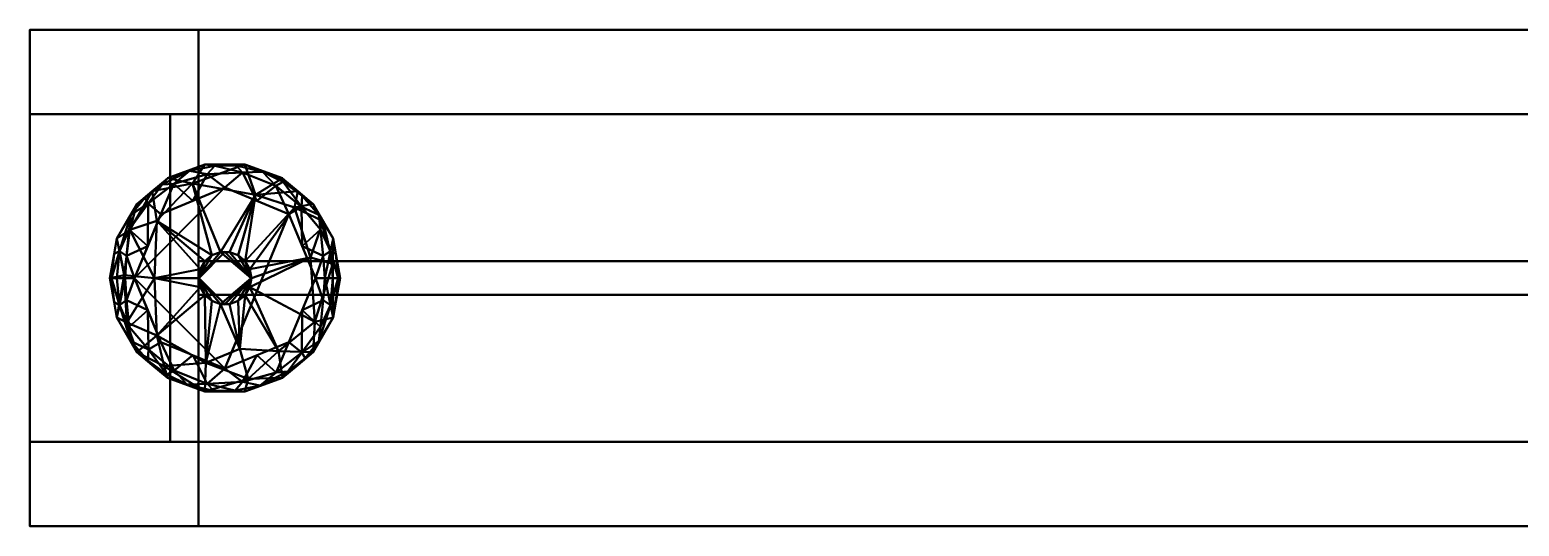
# Model space of a CAD drawing. Header units: millimetres. Extents: x -243 to 757, y -6915 to -6827.
# Drawn here: x -242.8 to 22.3, y -6915.5 to -6827.1 of the extents above; entities that cross this region are included whole.
import ezdxf

# ---------------------------------------------------------------- set-up
doc = ezdxf.new("R2010")
doc.units = ezdxf.units.MM
doc.layers.add('A-GENM', color=7, linetype='Continuous', lineweight=40)

msp = doc.modelspace()

# ---------------------------------------------------------------- meshes
at = {"layer": 'A-GENM', "color": 7, "true_color": 0xf5f5f3}
mesh = msp.add_polyface(dxfattribs=at)
corners = [(-242.8, -6827.14, 12.85), (-242.8, -6915.48, 12.85), (-242.8, -6915.48, 145.8), (-242.8, -6900.48, 145.8), (-242.8, -6900.48, 21.42), (-242.8, -6842.14, 21.42), (-242.8, -6842.14, 145.8), (-242.8, -6827.14, 145.8)]
mesh.append_faces([[corners[k] for k in face] for face in [(4, 1, 2, 3)]], dxfattribs={"vtx0": -1, "color": 7})
mesh.append_faces([[corners[k] for k in face] for face in [(7, 0, 5, 6)]], dxfattribs={"vtx1": -1, "color": 7})
mesh.append_faces([[corners[k] for k in face] for face in [(4, 5, 0, 1)]], dxfattribs={"vtx1": -1, "vtx3": -1, "color": 7})
mesh = msp.add_polyface(dxfattribs=at)
corners = [(-242.8, -6827.14, 12.85), (-242.8, -6827.14, 145.8), (757.2, -6827.14, 145.8), (757.2, -6827.14, 12.85)]
mesh.append_faces([[corners[k] for k in face] for face in [(0, 1, 2, 3)]], dxfattribs={"color": 7})
mesh = msp.add_polyface(dxfattribs=at)
corners = [(-242.8, -6915.48, 12.85), (-242.8, -6827.14, 12.85), (757.2, -6827.14, 12.85), (757.2, -6915.48, 12.85)]
mesh.append_faces([[corners[k] for k in face] for face in [(3, 0, 1, 2)]], dxfattribs={"color": 7})
mesh = msp.add_polyface(dxfattribs=at)
corners = [(-242.8, -6827.14, 145.8), (-242.8, -6842.14, 145.8), (757.2, -6842.14, 145.8), (757.2, -6827.14, 145.8)]
mesh.append_faces([[corners[k] for k in face] for face in [(3, 0, 1, 2)]], dxfattribs={"color": 7})
mesh = msp.add_polyface(dxfattribs=at)
corners = [(757.2, -6827.14, 2000.42), (757.2, -6827.14, 1000.42), (-242.8, -6827.14, 1000.42), (-242.8, -6827.14, 2000.42), (-212.8, -6827.14, 1970.42), (-212.8, -6827.14, 1030.42), (727.2, -6827.14, 1030.42), (727.2, -6827.14, 1970.42)]
mesh.append_faces([[corners[k] for k in face] for face in [(3, 4, 5, 2), (2, 5, 6, 1)]], dxfattribs={"vtx0": -1, "vtx2": -1, "color": 7})
mesh.append_faces([[corners[k] for k in face] for face in [(7, 4, 3, 0), (6, 7, 0, 1)]], dxfattribs={"vtx1": -1, "vtx3": -1, "color": 7})
mesh = msp.add_polyface(dxfattribs=at)
corners = [(-242.8, -6915.48, 2000.42), (757.2, -6915.48, 2000.42), (757.2, -6827.14, 2000.42), (-242.8, -6827.14, 2000.42)]
mesh.append_faces([[corners[k] for k in face] for face in [(0, 1, 2, 3)]], dxfattribs={"color": 7})
mesh = msp.add_polyface(dxfattribs=at)
corners = [(-242.8, -6915.48, 1000.42), (-242.8, -6915.48, 2000.42), (-242.8, -6827.14, 2000.42), (-242.8, -6827.14, 1000.42)]
mesh.append_faces([[corners[k] for k in face] for face in [(0, 1, 2, 3)]], dxfattribs={"color": 7})
mesh = msp.add_polyface(dxfattribs=at)
corners = [(757.2, -6915.48, 1000.42), (-242.8, -6915.48, 1000.42), (-242.8, -6827.14, 1000.42), (757.2, -6827.14, 1000.42)]
mesh.append_faces([[corners[k] for k in face] for face in [(3, 0, 1, 2)]], dxfattribs={"color": 7})
at = {"layer": 'A-GENM', "color": 45, "true_color": 0xaa886a}
mesh = msp.add_polyface(dxfattribs=at)
corners = [(-242.8, -6827.14, 1000.42), (757.2, -6827.14, 1000.42), (757.2, -6827.14, 145.8), (-242.8, -6827.14, 145.8)]
mesh.append_faces([[corners[k] for k in face] for face in [(2, 3, 0, 1)]], dxfattribs={"color": 45})
mesh = msp.add_polyface(dxfattribs=at)
corners = [(-242.8, -6827.14, 1000.42), (-242.8, -6827.14, 145.8), (-242.8, -6842.14, 145.8), (-242.8, -6842.14, 1000.42)]
mesh.append_faces([[corners[k] for k in face] for face in [(0, 1, 2, 3)]], dxfattribs={"color": 45})
mesh = msp.add_polyface(dxfattribs=at)
corners = [(-242.8, -6827.14, 145.8), (757.2, -6827.14, 145.8), (757.2, -6842.14, 145.8), (-242.8, -6842.14, 145.8)]
mesh.append_faces([[corners[k] for k in face] for face in [(0, 1, 2, 3)]], dxfattribs={"color": 45})
mesh = msp.add_polyface(dxfattribs=at)
corners = [(757.2, -6827.14, 1000.42), (-242.8, -6827.14, 1000.42), (-242.8, -6842.14, 1000.42), (757.2, -6842.14, 1000.42)]
mesh.append_faces([[corners[k] for k in face] for face in [(3, 0, 1, 2)]], dxfattribs={"color": 45})
mesh = msp.add_polyface(dxfattribs=at)
corners = [(-242.8, -6827.14, 2400), (757.2, -6827.14, 2400), (757.2, -6827.14, 2000.42), (-242.8, -6827.14, 2000.42)]
mesh.append_faces([[corners[k] for k in face] for face in [(3, 0, 1, 2)]], dxfattribs={"color": 45})
mesh = msp.add_polyface(dxfattribs=at)
corners = [(-242.8, -6827.14, 2400), (-242.8, -6827.14, 2000.42), (-242.8, -6842.14, 2000.42), (-242.8, -6842.14, 2400)]
mesh.append_faces([[corners[k] for k in face] for face in [(0, 1, 2, 3)]], dxfattribs={"color": 45})
mesh = msp.add_polyface(dxfattribs=at)
corners = [(-242.8, -6827.14, 2000.42), (757.2, -6827.14, 2000.42), (757.2, -6842.14, 2000.42), (-242.8, -6842.14, 2000.42)]
mesh.append_faces([[corners[k] for k in face] for face in [(0, 1, 2, 3)]], dxfattribs={"color": 45})
mesh = msp.add_polyface(dxfattribs=at)
corners = [(757.2, -6827.14, 2400), (-242.8, -6827.14, 2400), (-242.8, -6842.14, 2400), (757.2, -6842.14, 2400)]
mesh.append_faces([[corners[k] for k in face] for face in [(3, 0, 1, 2)]], dxfattribs={"color": 45})
at = {"layer": 'A-GENM', "color": 7, "true_color": 0xf5f5f3}
mesh = msp.add_polyface(dxfattribs=at)
corners = [(727.2, -6915.48, 1970.42), (-212.8, -6915.48, 1970.42), (-212.8, -6827.14, 1970.42), (727.2, -6827.14, 1970.42)]
mesh.append_faces([[corners[k] for k in face] for face in [(0, 1, 2, 3)]], dxfattribs={"color": 7})
mesh = msp.add_polyface(dxfattribs=at)
corners = [(-212.8, -6915.48, 1030.42), (727.2, -6915.48, 1030.42), (727.2, -6827.14, 1030.42), (-212.8, -6827.14, 1030.42)]
mesh.append_faces([[corners[k] for k in face] for face in [(3, 0, 1, 2)]], dxfattribs={"color": 7})
mesh = msp.add_polyface(dxfattribs=at)
corners = [(-212.8, -6915.48, 1970.42), (-212.8, -6915.48, 1030.42), (-212.8, -6827.14, 1030.42), (-212.8, -6827.14, 1970.42)]
mesh.append_faces([[corners[k] for k in face] for face in [(0, 1, 2, 3)]], dxfattribs={"color": 7})
mesh = msp.add_polyface(dxfattribs=at)
corners = [(-242.8, -6842.14, 21.42), (-242.8, -6900.48, 21.42), (757.2, -6900.48, 21.42), (757.2, -6842.14, 21.42)]
mesh.append_faces([[corners[k] for k in face] for face in [(0, 1, 2, 3)]], dxfattribs={"color": 7})
mesh = msp.add_polyface(dxfattribs=at)
corners = [(-242.8, -6842.14, 145.8), (-242.8, -6842.14, 21.42), (757.2, -6842.14, 21.42), (757.2, -6842.14, 145.8)]
mesh.append_faces([[corners[k] for k in face] for face in [(3, 0, 1, 2)]], dxfattribs={"color": 7})
mesh = msp.add_polyface(dxfattribs=at)
corners = [(757.2, -6842.14, 1000.42), (757.2, -6842.14, 21.42), (732.2, -6842.14, 21.42), (732.2, -6842.14, 975.42), (-217.82, -6842.14, 975.42), (-217.82, -6842.14, 21.42), (-242.8, -6842.14, 21.42), (-242.8, -6842.14, 1000.42)]
mesh.append_faces([[corners[k] for k in face] for face in [(3, 0, 1, 2)]], dxfattribs={"vtx0": -1, "color": 7})
mesh.append_faces([[corners[k] for k in face] for face in [(6, 7, 4, 5)]], dxfattribs={"vtx1": -1, "color": 7})
mesh.append_faces([[corners[k] for k in face] for face in [(3, 4, 7, 0)]], dxfattribs={"vtx1": -1, "vtx3": -1, "color": 7})
mesh = msp.add_polyface(dxfattribs=at)
corners = [(-242.8, -6900.48, 1000.42), (757.2, -6900.48, 1000.42), (757.2, -6842.14, 1000.42), (-242.8, -6842.14, 1000.42)]
mesh.append_faces([[corners[k] for k in face] for face in [(0, 1, 2, 3)]], dxfattribs={"color": 7})
mesh = msp.add_polyface(dxfattribs=at)
corners = [(-242.8, -6900.48, 21.42), (-242.8, -6900.48, 1000.42), (-242.8, -6842.14, 1000.42), (-242.8, -6842.14, 21.42)]
mesh.append_faces([[corners[k] for k in face] for face in [(0, 1, 2, 3)]], dxfattribs={"color": 7})
mesh = msp.add_polyface(dxfattribs=at)
corners = [(-217.82, -6900.48, 21.42), (-242.8, -6900.48, 21.42), (-242.8, -6842.14, 21.42), (-217.82, -6842.14, 21.42)]
mesh.append_faces([[corners[k] for k in face] for face in [(3, 0, 1, 2)]], dxfattribs={"color": 7})
at = {"layer": 'A-GENM', "color": 45, "true_color": 0xaa886a}
mesh = msp.add_polyface(dxfattribs=at)
corners = [(-242.8, -6842.14, 1000.42), (-242.8, -6842.14, 145.8), (757.2, -6842.14, 145.8), (757.2, -6842.14, 1000.42)]
mesh.append_faces([[corners[k] for k in face] for face in [(1, 2, 3, 0)]], dxfattribs={"color": 45})
at = {"layer": 'A-GENM', "color": 7, "true_color": 0xf5f5f3}
mesh = msp.add_polyface(dxfattribs=at)
corners = [(757.2, -6842.14, 2400), (757.2, -6842.14, 2000.42), (-242.8, -6842.14, 2000.42), (-242.8, -6842.14, 2400), (-217.82, -6842.14, 2375), (-217.82, -6842.14, 2025.42), (732.2, -6842.14, 2025.42), (732.2, -6842.14, 2375)]
mesh.append_faces([[corners[k] for k in face] for face in [(3, 4, 5, 2), (2, 5, 6, 1)]], dxfattribs={"vtx0": -1, "vtx2": -1, "color": 7})
mesh.append_faces([[corners[k] for k in face] for face in [(7, 4, 3, 0), (6, 7, 0, 1)]], dxfattribs={"vtx1": -1, "vtx3": -1, "color": 7})
mesh = msp.add_polyface(dxfattribs=at)
corners = [(-242.8, -6900.48, 2400), (757.2, -6900.48, 2400), (757.2, -6842.14, 2400), (-242.8, -6842.14, 2400)]
mesh.append_faces([[corners[k] for k in face] for face in [(0, 1, 2, 3)]], dxfattribs={"color": 7})
mesh = msp.add_polyface(dxfattribs=at)
corners = [(-242.8, -6900.48, 2000.42), (-242.8, -6900.48, 2400), (-242.8, -6842.14, 2400), (-242.8, -6842.14, 2000.42)]
mesh.append_faces([[corners[k] for k in face] for face in [(0, 1, 2, 3)]], dxfattribs={"color": 7})
mesh = msp.add_polyface(dxfattribs=at)
corners = [(757.2, -6900.48, 2000.42), (-242.8, -6900.48, 2000.42), (-242.8, -6842.14, 2000.42), (757.2, -6842.14, 2000.42)]
mesh.append_faces([[corners[k] for k in face] for face in [(3, 0, 1, 2)]], dxfattribs={"color": 7})
at = {"layer": 'A-GENM', "color": 45, "true_color": 0xaa886a}
mesh = msp.add_polyface(dxfattribs=at)
corners = [(-242.8, -6842.14, 2400), (-242.8, -6842.14, 2000.42), (757.2, -6842.14, 2000.42), (757.2, -6842.14, 2400)]
mesh.append_faces([[corners[k] for k in face] for face in [(2, 3, 0, 1)]], dxfattribs={"color": 45})
at = {"layer": 'A-GENM', "color": 7, "true_color": 0xf5f5f3}
mesh = msp.add_polyface(dxfattribs=at)
corners = [(732.2, -6900.48, 975.42), (-217.82, -6900.48, 975.42), (-217.82, -6842.14, 975.42), (732.2, -6842.14, 975.42)]
mesh.append_faces([[corners[k] for k in face] for face in [(0, 1, 2, 3)]], dxfattribs={"color": 7})
mesh = msp.add_polyface(dxfattribs=at)
corners = [(-217.82, -6900.48, 975.42), (-217.82, -6900.48, 21.42), (-217.82, -6842.14, 21.42), (-217.82, -6842.14, 975.42)]
mesh.append_faces([[corners[k] for k in face] for face in [(0, 1, 2, 3)]], dxfattribs={"color": 7})
mesh = msp.add_polyface(dxfattribs=at)
corners = [(732.2, -6900.48, 2375), (-217.82, -6900.48, 2375), (-217.82, -6842.14, 2375), (732.2, -6842.14, 2375)]
mesh.append_faces([[corners[k] for k in face] for face in [(0, 1, 2, 3)]], dxfattribs={"color": 7})
mesh = msp.add_polyface(dxfattribs=at)
corners = [(-217.82, -6900.48, 2375), (-217.82, -6900.48, 2025.42), (-217.82, -6842.14, 2025.42), (-217.82, -6842.14, 2375)]
mesh.append_faces([[corners[k] for k in face] for face in [(3, 0, 1, 2)]], dxfattribs={"color": 7})
mesh = msp.add_polyface(dxfattribs=at)
corners = [(-217.82, -6900.48, 2025.42), (732.2, -6900.48, 2025.42), (732.2, -6842.14, 2025.42), (-217.82, -6842.14, 2025.42)]
mesh.append_faces([[corners[k] for k in face] for face in [(0, 1, 2, 3)]], dxfattribs={"color": 7})
at = {"layer": 'A-GENM', "color": 250, "true_color": 0x3a3a3a}
mesh = msp.add_polyface(dxfattribs=at)
corners = [(-187.57, -6871.32, 4.4), (-187.9, -6871.32, 2.72), (-188.85, -6871.32, 1.29), (-190.28, -6871.32, 0.33), (-191.97, -6871.32), (-196.68, -6859.94), (-208.07, -6855.22), (-219.45, -6859.94), (-224.17, -6871.32), (-225.85, -6871.32, 0.33), (-227.28, -6871.32, 1.29), (-228.23, -6871.32, 2.72), (-228.57, -6871.32, 4.4), (-227.32, -6864.3, 4.4), (-223.76, -6858.14, 4.4), (-218.31, -6853.57, 4.4), (-211.62, -6851.13, 4.4), (-204.51, -6851.13, 4.4), (-197.82, -6853.57, 4.4), (-192.37, -6858.14, 4.4), (-188.81, -6864.3, 4.4), (-191.04, -6862.67, 1.18), (-225.09, -6862.67, 1.18), (-189.27, -6866.51, 1.49), (-226.86, -6866.51, 1.49), (-202.37, -6857.58), (-213.76, -6857.58), (-204.92, -6852.51, 1.16), (-217.16, -6854.53, 1.18), (-188.33, -6867.01, 4.4), (-227.8, -6867.01, 4.4), (-211.2, -6852.83, 0.89), (-199, -6854.9, 0.89), (-194.45, -6858.63, 0.79), (-194.32, -6865.63), (-190.59, -6861.22, 4.4), (-191.33, -6860.09, 2.69), (-194.31, -6856.66, 2.58), (-225.54, -6861.22, 4.4), (-224.8, -6860.09, 2.69), (-221.74, -6858.06, 1.13), (-222.33, -6857.05, 2.75), (-221.81, -6865.63), (-221.04, -6855.85, 4.4), (-190.57, -6867.37, 0.4), (-225.56, -6867.37, 0.4), (-208.07, -6851.13, 4.4), (-209.86, -6851.34, 2.48), (-214.36, -6852.23, 2.58), (-201.37, -6852.39, 2.54), (-197.71, -6854.2, 2.39), (-195.09, -6855.85, 4.4), (-219.26, -6854.67, 2.5), (-206.07, -6851.28, 2.67), (-214.97, -6852.35, 4.4), (-201.16, -6852.35, 4.4)]
mesh.append_faces([[corners[k] for k in face] for face in [(29, 23, 20), (6, 27, 25), (3, 23, 2), (9, 45, 8), (7, 28, 26), (34, 44, 4), (46, 47, 16), (51, 50, 18)]], dxfattribs={"vtx0": -1, "vtx1": -1, "color": 250})
mesh.append_faces([[corners[k] for k in face] for face in [(19, 36, 37), (44, 23, 3), (47, 48, 16), (27, 53, 49), (36, 23, 21), (23, 29, 1), (37, 36, 33), (21, 34, 33), (5, 32, 33), (40, 41, 52), (25, 27, 32), (49, 50, 32), (39, 14, 41), (45, 9, 24), (31, 27, 6), (11, 30, 24), (39, 40, 22), (27, 49, 32), (26, 28, 31), (39, 24, 13), (47, 27, 31), (21, 44, 34), (23, 36, 20), (33, 36, 21), (50, 33, 32), (50, 51, 37), (41, 40, 39), (24, 39, 22), (28, 7, 40), (40, 42, 22), (41, 43, 52), (21, 23, 44), (24, 22, 45), (42, 45, 22), (53, 27, 47), (48, 31, 28), (31, 48, 47), (48, 28, 52), (49, 18, 50), (48, 52, 15), (33, 50, 37), (40, 52, 28), (46, 53, 47), (49, 53, 17)]], dxfattribs={"vtx0": -1, "vtx1": -1, "vtx2": -1, "color": 250})
mesh.append_faces([[corners[k] for k in face] for face in [(40, 7, 42), (32, 5, 25), (24, 10, 11), (24, 9, 10), (41, 14, 43), (45, 42, 8), (52, 43, 15)]], dxfattribs={"vtx0": -1, "vtx2": -1, "color": 250})
mesh.append_faces([[corners[k] for k in face] for face in [(36, 19, 35, 20), (39, 13, 38, 14), (48, 15, 54, 16)]], dxfattribs={"vtx0": -1, "vtx3": -1, "color": 250})
mesh.append_faces([[corners[k] for k in face] for face in [(3, 4, 44), (1, 2, 23), (6, 26, 31), (46, 17, 53), (30, 13, 24), (34, 5, 33), (55, 18, 49, 17), (51, 19, 37)]], dxfattribs={"vtx1": -1, "vtx2": -1, "color": 250})
mesh.append_faces([[corners[k] for k in face] for face in [(29, 0, 1), (11, 12, 30)]], dxfattribs={"vtx2": -1, "color": 250})
mesh = msp.add_polyface(dxfattribs=at)
corners = [(-187.57, -6871.32, 4.4), (-188.81, -6864.28, 4.4), (-192.38, -6858.12, 4.4), (-197.83, -6853.56, 4.41), (-204.52, -6851.13, 4.41), (-211.62, -6851.13, 4.41), (-218.3, -6853.56, 4.41), (-223.75, -6858.13, 4.4), (-227.32, -6864.28, 4.4), (-228.57, -6871.32, 4.4), (-227.32, -6878.36, 4.4), (-223.75, -6884.52, 4.4), (-218.3, -6889.09, 4.41), (-211.62, -6891.51, 4.41), (-204.52, -6891.51, 4.41), (-197.83, -6889.09, 4.41), (-192.38, -6884.52, 4.4), (-188.81, -6878.36, 4.4), (-212.77, -6871.32, 13.28), (-212.48, -6869.71, 13.27), (-211.67, -6868.3, 13.23), (-210.42, -6867.25, 13.18), (-208.88, -6866.69, 13.11), (-207.25, -6866.69, 13.03), (-205.72, -6867.25, 12.96), (-204.47, -6868.3, 12.9), (-203.65, -6869.71, 12.86), (-203.36, -6871.32, 12.85), (-203.65, -6872.93, 12.86), (-204.46, -6874.34, 12.9), (-205.72, -6875.39, 12.96), (-207.25, -6875.95, 13.03), (-208.88, -6875.95, 13.11), (-210.41, -6875.39, 13.18), (-211.66, -6874.34, 13.23), (-212.48, -6872.93, 13.27), (-202.62, -6856.48, 10.45), (-192.83, -6867.65, 10.15), (-198.55, -6884.32, 10.17), (-220.18, -6861.13, 11.05), (-220.18, -6881.52, 11.05), (-211.44, -6886.43, 10.91), (-226.02, -6870.78, 9.89), (-213.84, -6854.46, 9.65), (-203.95, -6889.27, 8.89), (-192.08, -6879.1, 9.03), (-205.41, -6883.92, 11.61), (-195.11, -6855.84, 4.41), (-195.71, -6858.75, 9.24), (-190.6, -6861.2, 4.4), (-188.85, -6868.78, 7.52), (-221.02, -6855.84, 4.41), (-220.63, -6871.32, 12.3), (-221.02, -6886.8, 4.41), (-218.86, -6886.97, 8.67), (-224.98, -6862.71, 8.85), (-225.55, -6879.24, 8.59)]
mesh.append_faces([[corners[k] for k in face] for face in [(13, 54, 12), (22, 43, 21), (7, 55, 51), (2, 48, 49), (6, 43, 5), (51, 43, 6), (10, 42, 9), (19, 52, 18), (33, 41, 32), (47, 48, 2), (32, 46, 31), (49, 50, 1), (8, 55, 7)]], dxfattribs={"vtx0": -1, "vtx1": -1, "color": 250})
mesh.append_faces([[corners[k] for k in face] for face in [(25, 48, 36), (54, 40, 11), (48, 37, 49), (41, 40, 54), (48, 47, 36), (26, 37, 48), (42, 56, 52), (35, 52, 40), (38, 16, 45), (45, 17, 50), (38, 45, 28), (46, 44, 38), (41, 13, 44), (44, 46, 41), (46, 32, 41), (8, 42, 55), (28, 45, 37), (4, 43, 36), (15, 38, 44), (36, 43, 22), (43, 51, 39), (39, 52, 19), (42, 10, 56), (45, 50, 37), (41, 34, 40), (50, 49, 37), (54, 13, 41), (52, 55, 42), (21, 43, 39), (52, 39, 55), (46, 38, 29), (51, 55, 39), (11, 40, 56), (52, 56, 40)]], dxfattribs={"vtx0": -1, "vtx1": -1, "vtx2": -1, "color": 250})
mesh.append_faces([[corners[k] for k in face] for face in [(36, 24, 25), (36, 22, 23), (48, 25, 26), (37, 26, 27), (50, 17, 0), (38, 28, 29), (44, 13, 14), (39, 20, 21), (37, 27, 28), (42, 8, 9), (41, 33, 34), (46, 30, 31), (44, 14, 15)]], dxfattribs={"vtx0": -1, "vtx2": -1, "color": 250})
mesh.append_faces([[corners[k] for k in face] for face in [(53, 12, 54, 11), (15, 16, 38), (23, 24, 36), (16, 17, 45), (29, 30, 46), (4, 5, 43), (0, 1, 50), (19, 20, 39), (3, 4, 36), (34, 35, 40), (35, 18, 52), (47, 3, 36), (10, 11, 56)]], dxfattribs={"vtx1": -1, "vtx2": -1, "color": 250})
mesh = msp.add_polyface(dxfattribs=at)
corners = [(-224.17, -6871.32), (-219.45, -6859.94), (-208.07, -6855.22), (-196.68, -6859.94), (-191.97, -6871.32), (-196.68, -6882.71), (-208.07, -6887.42), (-219.45, -6882.71)]
mesh.append_faces([[corners[k] for k in face] for face in [(6, 3, 4, 5), (0, 6, 7)]], dxfattribs={"vtx0": -1, "color": 250})
mesh.append_faces([[corners[k] for k in face] for face in [(1, 2, 0)]], dxfattribs={"vtx1": -1, "color": 250})
mesh.append_faces([[corners[k] for k in face] for face in [(2, 3, 6, 0)]], dxfattribs={"vtx1": -1, "vtx2": -1, "vtx3": -1, "color": 250})
at = {"layer": 'A-GENM', "color": 142, "true_color": 0x0080c0, "transparency": 33554496}
mesh = msp.add_polyface(dxfattribs=at)
corners = [(727.2, -6868.31, 1030.42), (-212.8, -6868.31, 1030.42), (-212.8, -6868.31, 1970.42), (727.2, -6868.31, 1970.42)]
mesh.append_faces([[corners[k] for k in face] for face in [(1, 2, 3, 0)]], dxfattribs={"color": 142})
mesh = msp.add_polyface(dxfattribs=at)
corners = [(-212.8, -6874.31, 1970.42), (727.2, -6874.31, 1970.42), (727.2, -6868.31, 1970.42), (-212.8, -6868.31, 1970.42)]
mesh.append_faces([[corners[k] for k in face] for face in [(0, 1, 2, 3)]], dxfattribs={"color": 142})
mesh = msp.add_polyface(dxfattribs=at)
corners = [(-212.8, -6874.31, 1030.42), (-212.8, -6874.31, 1970.42), (-212.8, -6868.31, 1970.42), (-212.8, -6868.31, 1030.42)]
mesh.append_faces([[corners[k] for k in face] for face in [(0, 1, 2, 3)]], dxfattribs={"color": 142})
mesh = msp.add_polyface(dxfattribs=at)
corners = [(727.2, -6874.31, 1030.42), (-212.8, -6874.31, 1030.42), (-212.8, -6868.31, 1030.42), (727.2, -6868.31, 1030.42)]
mesh.append_faces([[corners[k] for k in face] for face in [(0, 1, 2, 3)]], dxfattribs={"color": 142})
at = {"layer": 'A-GENM', "color": 250, "true_color": 0x3a3a3a}
mesh = msp.add_polyface(dxfattribs=at)
corners = [(-212.77, -6871.32, 13.28), (-212.77, -6871.32, 14.96), (-212.77, -6871.32, 16.64), (-212.77, -6871.32, 18.32), (-212.77, -6871.32, 20), (-208.07, -6866.62, 20), (-203.37, -6871.32, 20), (-203.37, -6871.32, 18.21), (-203.37, -6871.32, 16.42), (-203.37, -6871.32, 14.63), (-203.37, -6871.32, 12.85), (-203.65, -6869.71, 12.86), (-204.47, -6868.3, 12.9), (-205.72, -6867.25, 12.96), (-207.25, -6866.69, 13.03), (-208.88, -6866.69, 13.11), (-210.42, -6867.25, 13.18), (-211.67, -6868.3, 13.23), (-212.48, -6869.71, 13.27)]
mesh.append_faces([[corners[k] for k in face] for face in [(5, 2, 3, 4), (11, 9, 10)]], dxfattribs={"vtx0": -1, "color": 250})
mesh.append_faces([[corners[k] for k in face] for face in [(18, 1, 17), (14, 8, 13)]], dxfattribs={"vtx0": -1, "vtx1": -1, "color": 250})
mesh.append_faces([[corners[k] for k in face] for face in [(2, 5, 15), (8, 15, 5)]], dxfattribs={"vtx0": -1, "vtx1": -1, "vtx2": -1, "color": 250})
mesh.append_faces([[corners[k] for k in face] for face in [(8, 14, 15), (13, 8, 9), (9, 11, 12)]], dxfattribs={"vtx0": -1, "vtx2": -1, "color": 250})
mesh.append_faces([[corners[k] for k in face] for face in [(1, 2, 16), (16, 17, 1), (15, 16, 2), (12, 13, 9)]], dxfattribs={"vtx1": -1, "vtx2": -1, "color": 250})
mesh.append_faces([[corners[k] for k in face] for face in [(18, 0, 1)]], dxfattribs={"vtx2": -1, "color": 250})
mesh.append_faces([[corners[k] for k in face] for face in [(5, 6, 7, 8)]], dxfattribs={"vtx3": -1, "color": 250})
mesh = msp.add_polyface(dxfattribs=at)
corners = [(-212.67, -6871.32, 20), (-212.67, -6871.32, 23.75), (-212.67, -6871.32, 27.5), (-212.67, -6871.32, 31.25), (-212.67, -6871.32, 35), (-208.07, -6866.72, 35), (-203.47, -6871.32, 35), (-203.47, -6871.32, 31.25), (-203.47, -6871.32, 27.5), (-203.47, -6871.32, 23.75), (-203.47, -6871.32, 20), (-208.07, -6866.72, 20)]
mesh.append_faces([[corners[k] for k in face] for face in [(7, 5, 6)]], dxfattribs={"vtx0": -1, "color": 250})
mesh.append_faces([[corners[k] for k in face] for face in [(11, 2, 5), (8, 11, 5, 7)]], dxfattribs={"vtx0": -1, "vtx1": -1, "vtx2": -1, "color": 250})
mesh.append_faces([[corners[k] for k in face] for face in [(1, 2, 11, 0)]], dxfattribs={"vtx1": -1, "color": 250})
mesh.append_faces([[corners[k] for k in face] for face in [(3, 4, 5, 2), (9, 10, 11, 8)]], dxfattribs={"vtx2": -1, "color": 250})
mesh = msp.add_polyface(dxfattribs=at)
corners = [(-212.67, -6871.32, 35), (-208.07, -6875.92, 35), (-203.47, -6871.32, 35), (-208.07, -6866.72, 35)]
mesh.append_faces([[corners[k] for k in face] for face in [(2, 3, 0, 1)]], dxfattribs={"color": 250})
mesh = msp.add_polyface(dxfattribs=at)
corners = [(-224.17, -6871.32), (-219.45, -6882.71), (-208.07, -6887.42), (-196.68, -6882.71), (-191.97, -6871.32), (-190.28, -6871.32, 0.33), (-188.85, -6871.32, 1.29), (-187.9, -6871.32, 2.72), (-187.57, -6871.32, 4.4), (-188.81, -6878.34, 4.4), (-192.37, -6884.51, 4.4), (-197.82, -6889.08, 4.4), (-204.51, -6891.51, 4.4), (-211.62, -6891.51, 4.4), (-218.31, -6889.08, 4.4), (-223.76, -6884.51, 4.4), (-227.32, -6878.34, 4.4), (-228.57, -6871.32, 4.4), (-228.23, -6871.32, 2.72), (-227.28, -6871.32, 1.29), (-225.85, -6871.32, 0.33), (-225.09, -6879.97, 1.18), (-191.04, -6879.97, 1.18), (-226.86, -6876.14, 1.49), (-189.27, -6876.14, 1.49), (-213.76, -6885.06), (-202.37, -6885.06), (-211.21, -6890.14, 1.16), (-198.97, -6888.11, 1.18), (-227.8, -6875.63, 4.4), (-188.33, -6875.63, 4.4), (-204.93, -6889.81, 0.89), (-217.13, -6887.74, 0.89), (-221.68, -6884.02, 0.79), (-221.81, -6877.01), (-225.54, -6881.43, 4.4), (-224.8, -6882.55, 2.69), (-221.82, -6885.99, 2.58), (-190.59, -6881.43, 4.4), (-191.33, -6882.55, 2.69), (-194.4, -6884.59, 1.13), (-193.8, -6885.6, 2.75), (-194.32, -6877.01), (-195.09, -6886.79, 4.4), (-225.56, -6875.27, 0.4), (-190.57, -6875.27, 0.4), (-208.07, -6891.51, 4.4), (-206.27, -6891.3, 2.48), (-201.77, -6890.42, 2.58), (-214.76, -6890.26, 2.54), (-218.42, -6888.45, 2.39), (-221.04, -6886.79, 4.4), (-196.87, -6887.97, 2.5), (-210.06, -6891.37, 2.67), (-201.16, -6890.3, 4.4), (-214.97, -6890.3, 4.4)]
mesh.append_faces([[corners[k] for k in face] for face in [(29, 23, 16), (2, 27, 25), (5, 45, 4), (3, 28, 26), (34, 44, 0), (46, 47, 12), (51, 50, 14)]], dxfattribs={"vtx0": -1, "vtx1": -1, "color": 250})
mesh.append_faces([[corners[k] for k in face] for face in [(15, 36, 37), (44, 23, 20), (47, 48, 12), (27, 53, 49), (36, 23, 21), (23, 29, 18), (37, 36, 33), (21, 34, 33), (7, 30, 24), (32, 33, 1), (39, 24, 9), (25, 27, 32), (49, 50, 32), (39, 10, 41), (45, 5, 24), (31, 27, 2), (40, 41, 52), (39, 40, 22), (27, 49, 32), (26, 28, 31), (47, 27, 31), (21, 44, 34), (23, 36, 16), (33, 36, 21), (50, 33, 32), (50, 51, 37), (41, 40, 39), (24, 39, 22), (28, 3, 40), (40, 42, 22), (41, 43, 52), (21, 23, 44), (24, 22, 45), (42, 45, 22), (53, 27, 47), (48, 31, 28), (31, 48, 47), (48, 28, 52), (49, 14, 50), (48, 52, 11), (33, 50, 37), (40, 52, 28), (46, 53, 47), (49, 53, 13)]], dxfattribs={"vtx0": -1, "vtx1": -1, "vtx2": -1, "color": 250})
mesh.append_faces([[corners[k] for k in face] for face in [(23, 19, 20), (40, 3, 42), (24, 5, 6), (24, 6, 7), (32, 1, 25), (41, 10, 43), (45, 42, 4), (52, 43, 11)]], dxfattribs={"vtx0": -1, "vtx2": -1, "color": 250})
mesh.append_faces([[corners[k] for k in face] for face in [(36, 15, 35, 16), (39, 9, 38, 10), (48, 11, 54, 12)]], dxfattribs={"vtx0": -1, "vtx3": -1, "color": 250})
mesh.append_faces([[corners[k] for k in face] for face in [(2, 26, 31), (20, 0, 44), (18, 19, 23), (46, 13, 53), (30, 9, 24), (34, 1, 33), (55, 14, 49, 13), (51, 15, 37)]], dxfattribs={"vtx1": -1, "vtx2": -1, "color": 250})
mesh.append_faces([[corners[k] for k in face] for face in [(29, 17, 18), (7, 8, 30)]], dxfattribs={"vtx2": -1, "color": 250})
mesh = msp.add_polyface(dxfattribs=at)
corners = [(-203.37, -6871.32, 20), (-208.07, -6876.02, 20), (-212.77, -6871.32, 20), (-212.77, -6871.32, 18.32), (-212.77, -6871.32, 16.64), (-212.77, -6871.32, 14.96), (-212.77, -6871.32, 13.28), (-212.48, -6872.93, 13.27), (-211.66, -6874.34, 13.23), (-210.41, -6875.39, 13.18), (-208.88, -6875.95, 13.11), (-207.25, -6875.95, 13.03), (-205.72, -6875.39, 12.96), (-204.46, -6874.34, 12.9), (-203.65, -6872.93, 12.86), (-203.37, -6871.32, 12.85), (-203.37, -6871.32, 14.63), (-203.37, -6871.32, 16.42), (-203.37, -6871.32, 18.21)]
mesh.append_faces([[corners[k] for k in face] for face in [(1, 17, 18, 0)]], dxfattribs={"vtx0": -1, "color": 250})
mesh.append_faces([[corners[k] for k in face] for face in [(11, 17, 10), (9, 5, 8)]], dxfattribs={"vtx0": -1, "vtx1": -1, "color": 250})
mesh.append_faces([[corners[k] for k in face] for face in [(4, 10, 1), (1, 10, 17)]], dxfattribs={"vtx0": -1, "vtx1": -1, "vtx2": -1, "color": 250})
mesh.append_faces([[corners[k] for k in face] for face in [(16, 12, 13), (17, 11, 12), (9, 4, 5)]], dxfattribs={"vtx0": -1, "vtx2": -1, "color": 250})
mesh.append_faces([[corners[k] for k in face] for face in [(15, 16, 14), (3, 4, 1, 2), (6, 7, 5)]], dxfattribs={"vtx1": -1, "color": 250})
mesh.append_faces([[corners[k] for k in face] for face in [(16, 17, 12), (13, 14, 16), (9, 10, 4), (7, 8, 5)]], dxfattribs={"vtx1": -1, "vtx2": -1, "color": 250})
mesh = msp.add_polyface(dxfattribs=at)
corners = [(-203.47, -6871.32, 35), (-208.07, -6875.92, 35), (-212.67, -6871.32, 35), (-212.67, -6871.32, 31.25), (-212.67, -6871.32, 27.5), (-212.67, -6871.32, 23.75), (-212.67, -6871.32, 20), (-208.07, -6875.92, 20), (-203.47, -6871.32, 20), (-203.47, -6871.32, 23.75), (-203.47, -6871.32, 27.5), (-203.47, -6871.32, 31.25)]
mesh.append_faces([[corners[k] for k in face] for face in [(7, 1, 4)]], dxfattribs={"vtx0": -1, "vtx1": -1, "vtx2": -1, "color": 250})
mesh.append_faces([[corners[k] for k in face] for face in [(10, 11, 1, 7)]], dxfattribs={"vtx1": -1, "vtx2": -1, "vtx3": -1, "color": 250})
mesh.append_faces([[corners[k] for k in face] for face in [(11, 0, 1), (5, 6, 7, 4)]], dxfattribs={"vtx2": -1, "color": 250})
mesh.append_faces([[corners[k] for k in face] for face in [(7, 8, 9, 10), (1, 2, 3, 4)]], dxfattribs={"vtx3": -1, "color": 250})
at = {"layer": 'A-GENM', "color": 142, "true_color": 0x0080c0, "transparency": 33554496}
mesh = msp.add_polyface(dxfattribs=at)
corners = [(727.2, -6874.31, 1030.42), (727.2, -6874.31, 1970.42), (-212.8, -6874.31, 1970.42), (-212.8, -6874.31, 1030.42)]
mesh.append_faces([[corners[k] for k in face] for face in [(2, 3, 0, 1)]], dxfattribs={"color": 142})
at = {"layer": 'A-GENM', "color": 7, "true_color": 0xf5f5f3}
mesh = msp.add_polyface(dxfattribs=at)
corners = [(-242.8, -6900.48, 145.8), (-242.8, -6915.48, 145.8), (757.2, -6915.48, 145.8), (757.2, -6900.48, 145.8)]
mesh.append_faces([[corners[k] for k in face] for face in [(3, 0, 1, 2)]], dxfattribs={"color": 7})
mesh = msp.add_polyface(dxfattribs=at)
corners = [(-242.8, -6900.48, 21.42), (-242.8, -6900.48, 145.8), (757.2, -6900.48, 145.8), (757.2, -6900.48, 21.42)]
mesh.append_faces([[corners[k] for k in face] for face in [(0, 1, 2, 3)]], dxfattribs={"color": 7})
at = {"layer": 'A-GENM', "color": 45, "true_color": 0xaa886a}
mesh = msp.add_polyface(dxfattribs=at)
corners = [(-242.8, -6900.48, 1000.42), (757.2, -6900.48, 1000.42), (757.2, -6900.48, 145.8), (-242.8, -6900.48, 145.8)]
mesh.append_faces([[corners[k] for k in face] for face in [(1, 2, 3, 0)]], dxfattribs={"color": 45})
mesh = msp.add_polyface(dxfattribs=at)
corners = [(-242.8, -6915.48, 145.8), (-242.8, -6915.48, 1000.42), (-242.8, -6900.48, 1000.42), (-242.8, -6900.48, 145.8)]
mesh.append_faces([[corners[k] for k in face] for face in [(0, 1, 2, 3)]], dxfattribs={"color": 45})
mesh = msp.add_polyface(dxfattribs=at)
corners = [(757.2, -6915.48, 145.8), (-242.8, -6915.48, 145.8), (-242.8, -6900.48, 145.8), (757.2, -6900.48, 145.8)]
mesh.append_faces([[corners[k] for k in face] for face in [(0, 1, 2, 3)]], dxfattribs={"color": 45})
mesh = msp.add_polyface(dxfattribs=at)
corners = [(-242.8, -6915.48, 1000.42), (757.2, -6915.48, 1000.42), (757.2, -6900.48, 1000.42), (-242.8, -6900.48, 1000.42)]
mesh.append_faces([[corners[k] for k in face] for face in [(3, 0, 1, 2)]], dxfattribs={"color": 45})
at = {"layer": 'A-GENM', "color": 7, "true_color": 0xf5f5f3}
mesh = msp.add_polyface(dxfattribs=at)
corners = [(757.2, -6900.48, 1000.42), (-242.8, -6900.48, 1000.42), (-242.8, -6900.48, 21.42), (-217.82, -6900.48, 21.42), (-217.82, -6900.48, 975.42), (732.2, -6900.48, 975.42), (732.2, -6900.48, 21.42), (757.2, -6900.48, 21.42)]
mesh.append_faces([[corners[k] for k in face] for face in [(4, 1, 2, 3)]], dxfattribs={"vtx0": -1, "color": 7})
mesh.append_faces([[corners[k] for k in face] for face in [(5, 0, 1, 4)]], dxfattribs={"vtx0": -1, "vtx2": -1, "color": 7})
mesh.append_faces([[corners[k] for k in face] for face in [(7, 0, 5, 6)]], dxfattribs={"vtx1": -1, "color": 7})
mesh = msp.add_polyface(dxfattribs=at)
corners = [(757.2, -6900.48, 2400), (-242.8, -6900.48, 2400), (-242.8, -6900.48, 2000.42), (757.2, -6900.48, 2000.42), (-217.82, -6900.48, 2375), (732.2, -6900.48, 2375), (732.2, -6900.48, 2025.42), (-217.82, -6900.48, 2025.42)]
mesh.append_faces([[corners[k] for k in face] for face in [(0, 5, 6, 3), (5, 0, 1, 4)]], dxfattribs={"vtx0": -1, "vtx2": -1, "color": 7})
mesh.append_faces([[corners[k] for k in face] for face in [(2, 3, 6, 7), (7, 4, 1, 2)]], dxfattribs={"vtx1": -1, "vtx3": -1, "color": 7})
at = {"layer": 'A-GENM', "color": 45, "true_color": 0xaa886a}
mesh = msp.add_polyface(dxfattribs=at)
corners = [(-242.8, -6900.48, 2400), (757.2, -6900.48, 2400), (757.2, -6900.48, 2000.42), (-242.8, -6900.48, 2000.42)]
mesh.append_faces([[corners[k] for k in face] for face in [(2, 3, 0, 1)]], dxfattribs={"color": 45})
mesh = msp.add_polyface(dxfattribs=at)
corners = [(-242.8, -6915.48, 2000.42), (-242.8, -6915.48, 2400), (-242.8, -6900.48, 2400), (-242.8, -6900.48, 2000.42)]
mesh.append_faces([[corners[k] for k in face] for face in [(0, 1, 2, 3)]], dxfattribs={"color": 45})
mesh = msp.add_polyface(dxfattribs=at)
corners = [(757.2, -6915.48, 2000.42), (-242.8, -6915.48, 2000.42), (-242.8, -6900.48, 2000.42), (757.2, -6900.48, 2000.42)]
mesh.append_faces([[corners[k] for k in face] for face in [(0, 1, 2, 3)]], dxfattribs={"color": 45})
mesh = msp.add_polyface(dxfattribs=at)
corners = [(-242.8, -6915.48, 2400), (757.2, -6915.48, 2400), (757.2, -6900.48, 2400), (-242.8, -6900.48, 2400)]
mesh.append_faces([[corners[k] for k in face] for face in [(0, 1, 2, 3)]], dxfattribs={"color": 45})
at = {"layer": 'A-GENM', "color": 7, "true_color": 0xf5f5f3}
mesh = msp.add_polyface(dxfattribs=at)
corners = [(-242.8, -6915.48, 145.8), (-242.8, -6915.48, 12.85), (757.2, -6915.48, 12.85), (757.2, -6915.48, 145.8)]
mesh.append_faces([[corners[k] for k in face] for face in [(3, 0, 1, 2)]], dxfattribs={"color": 7})
at = {"layer": 'A-GENM', "color": 45, "true_color": 0xaa886a}
mesh = msp.add_polyface(dxfattribs=at)
corners = [(-242.8, -6915.48, 1000.42), (-242.8, -6915.48, 145.8), (757.2, -6915.48, 145.8), (757.2, -6915.48, 1000.42)]
mesh.append_faces([[corners[k] for k in face] for face in [(2, 3, 0, 1)]], dxfattribs={"color": 45})
at = {"layer": 'A-GENM', "color": 7, "true_color": 0xf5f5f3}
mesh = msp.add_polyface(dxfattribs=at)
corners = [(757.2, -6915.48, 2000.42), (-242.8, -6915.48, 2000.42), (-242.8, -6915.48, 1000.42), (757.2, -6915.48, 1000.42), (-212.8, -6915.48, 1970.42), (727.2, -6915.48, 1970.42), (727.2, -6915.48, 1030.42), (-212.8, -6915.48, 1030.42)]
mesh.append_faces([[corners[k] for k in face] for face in [(0, 5, 6, 3), (3, 6, 7, 2)]], dxfattribs={"vtx0": -1, "vtx2": -1, "color": 7})
mesh.append_faces([[corners[k] for k in face] for face in [(4, 5, 0, 1), (7, 4, 1, 2)]], dxfattribs={"vtx1": -1, "vtx3": -1, "color": 7})
at = {"layer": 'A-GENM', "color": 45, "true_color": 0xaa886a}
mesh = msp.add_polyface(dxfattribs=at)
corners = [(-242.8, -6915.48, 2400), (-242.8, -6915.48, 2000.42), (757.2, -6915.48, 2000.42), (757.2, -6915.48, 2400)]
mesh.append_faces([[corners[k] for k in face] for face in [(3, 0, 1, 2)]], dxfattribs={"color": 45})

doc.saveas('drawing.dxf')
